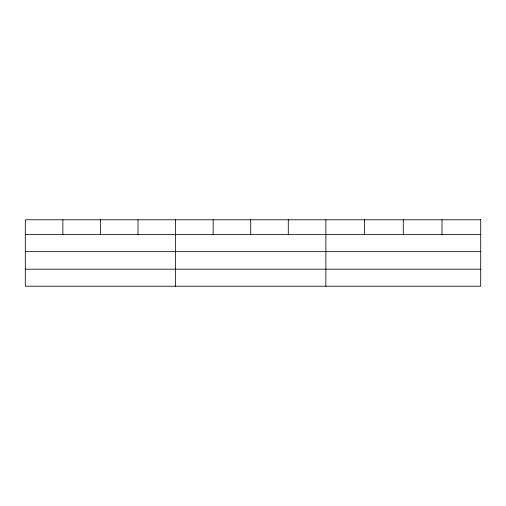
<?xml version="1.0" encoding="UTF-8"?>
<svg xmlns="http://www.w3.org/2000/svg" width="506" height="506" viewBox="0 0 506 506"><rect width="100%" height="100%" fill="white"/><g stroke="black" fill="none" stroke-linecap="round" stroke-linejoin="round"><path stroke-width="0.76" d="M25.3 234.632L480.7 234.632M25.3 251.653L480.7 251.653M25.3 269.186L480.7 269.186M441.991 219.787L441.991 234.632M403.282 219.787L403.282 234.632M364.573 219.787L364.573 234.632M325.864 219.787L325.864 286.213M288.293 219.787L288.293 234.632M250.723 219.787L250.723 234.632M213.152 219.787L213.152 234.632M175.582 219.787L175.582 286.213M138.011 219.787L138.011 234.632M100.441 219.787L100.441 234.632M62.87 219.787L62.87 234.632M480.7 219.787L25.3 219.787L25.3 286.213L480.7 286.213L480.7 219.787"/></g></svg>
